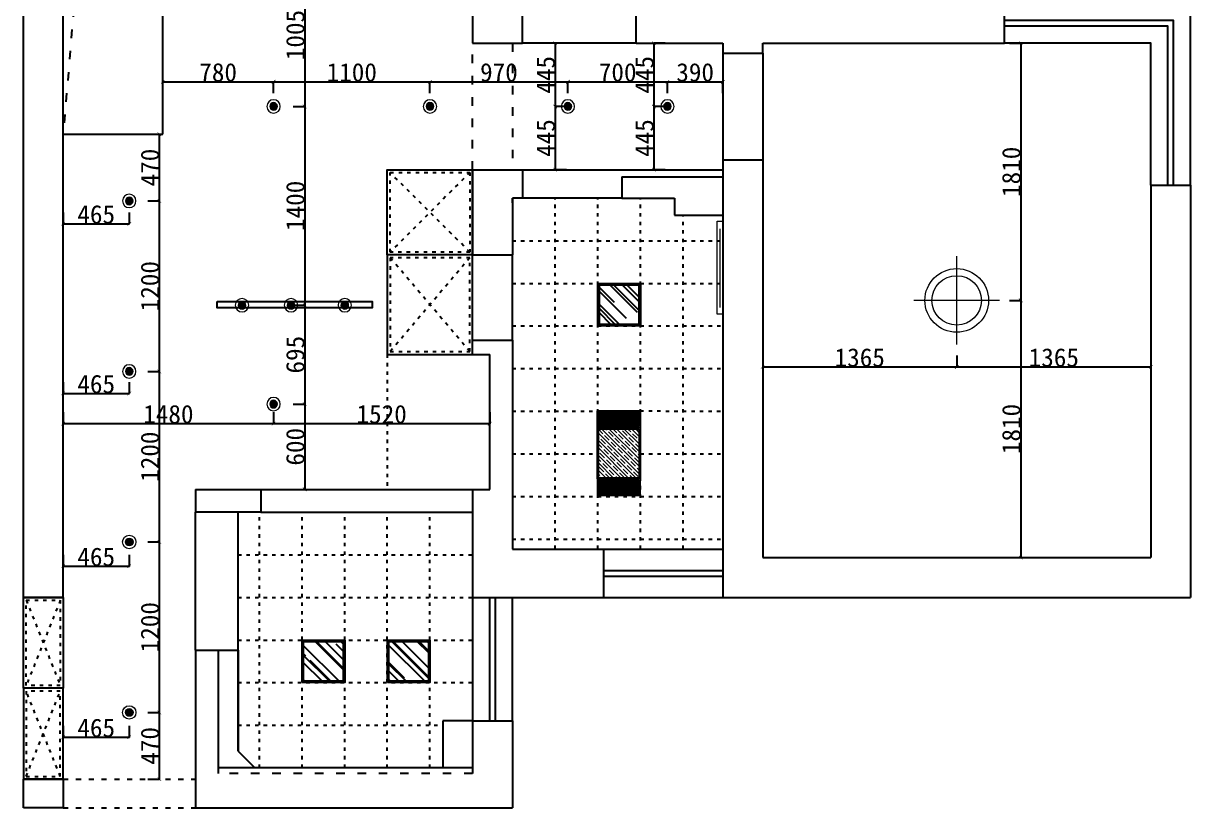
# Model space of a CAD drawing. Header units: millimetres. Extents: x -58733 to 427521, y -235734 to 553534.
# Drawn here: x 280506 to 288716, y -201841 to -196321 of the extents above; entities that cross this region are included whole.
import ezdxf

# ---------------------------------------------------------------- set-up
doc = ezdxf.new("R2010")
doc.units = ezdxf.units.MM
doc.linetypes.add('ACAD_ISO03W100', pattern=[30, 12, -18])
for name, color, linetype in [('00-墙体', 7, 'Continuous'), ('02-柜体（落地、到顶）', 1, 'Continuous'), ('02-活动家具', 1, 'Continuous'), ('ZL窗户内线', 251, 'Continuous')]:
    doc.layers.add(name, color=color, linetype=linetype)
doc.layers.add('3.（平）顶-灯具', color=1, linetype='Continuous', lineweight=5)
doc.layers.add('顶-灯具', color=1, linetype='Continuous', lineweight=5)
doc.styles.add('-宋体', font='')
doc.styles.get('-宋体').set_extended_font_data('SimSun')
doc.dimstyles.new('布丁丁', dxfattribs={"dimtxt": 130, "dimasz": 25, "dimexe": 1, "dimexo": 1, "dimgap": 0.5, "dimtad": 1, "dimdec": 0, "dimrnd": 5, "dimdsep": 46, "dimtxsty": '-宋体', "dimblk": 'ARCHTICK', "dimcen": 0.5, "dimdle": 1, "dimclrd": 251, "dimclre": 252, "dimclrt": 50, "dimadec": 0, "dimazin": 0, "dimtfac": 1, "dimtdec": 0, "dimtix": 1, "dimtmove": 2, "dimatfit": 3, "dimldrblk": 'DOT', "dimfxl": 80, "dimfxlon": 1, "dimlwd": -1, "dimlwe": -1, "dimarcsym": 0})

# ---------------------------------------------------------------- blocks, each defined once
blk = doc.blocks.new('DASDADA')
at = {"color": 251, "linetype": 'Continuous'}
for p, q in [((204427.9, -336869.1), (204530.4, -336869.1)), ((204427.9, -336879.1), (204530.4, -336879.1)), ((204427.9, -336889.1), (204530.4, -336889.1)), ((204908.1, -336869.1), (205010.6, -336869.1)), ((204908.1, -336879.1), (205010.6, -336879.1)), ((204908.1, -336889.1), (205010.6, -336889.1)), ((204427.9, -336899.1), (204530.4, -336899.1)), ((204427.9, -336909.1), (204530.4, -336909.1)), ((204427.9, -336919.1), (204530.4, -336919.1)), ((204427.9, -336929.1), (204530.4, -336929.1)), ((204427.9, -336939.1), (204530.4, -336939.1)), ((204427.9, -336949.1), (204530.4, -336949.1)), ((204427.9, -336959.1), (204530.4, -336959.1)), ((204427.9, -336969.1), (204530.4, -336969.1)), ((204908.1, -336899.1), (205010.6, -336899.1)), ((204908.1, -336909.1), (205010.6, -336909.1)), ((204908.1, -336919.1), (205010.6, -336919.1)), ((204908.1, -336929.1), (205010.6, -336929.1)), ((204908.1, -336939.1), (205010.6, -336939.1)), ((204908.1, -336949.1), (205010.6, -336949.1)), ((204908.1, -336959.1), (205010.6, -336959.1)), ((204908.1, -336969.1), (205010.6, -336969.1)), ((204427.9, -336979.1), (204530.4, -336979.1)), ((204427.9, -336989.1), (204530.4, -336989.1)), ((204427.9, -336999.1), (204530.4, -336999.1)), ((204427.9, -337009.1), (204530.4, -337009.1)), ((204427.9, -337019.1), (204530.4, -337019.1)), ((204427.9, -337029.1), (204530.4, -337029.1)), ((204427.9, -337039.1), (204530.4, -337039.1)), ((204427.9, -337049.1), (204530.4, -337049.1)), ((204427.9, -337059.1), (204530.4, -337059.1)), ((204908.1, -336979.1), (205010.6, -336979.1)), ((204908.1, -336989.1), (205010.6, -336989.1)), ((204908.1, -336999.1), (205010.6, -336999.1)), ((204908.1, -337009.1), (205010.6, -337009.1)), ((204908.1, -337019.1), (205010.6, -337019.1)), ((204908.1, -337029.1), (205010.6, -337029.1)), ((204908.1, -337039.1), (205010.6, -337039.1)), ((204908.1, -337049.1), (205010.6, -337049.1)), ((204908.1, -337059.1), (205010.6, -337059.1)), ((204427.9, -337069.1), (204530.4, -337069.1)), ((204427.9, -337079.1), (204530.4, -337079.1)), ((204427.9, -337089.1), (204530.4, -337089.1)), ((204427.9, -337099.1), (204530.4, -337099.1)), ((204427.9, -337109.1), (204530.4, -337109.1)), ((204427.9, -337119.1), (204530.4, -337119.1)), ((204427.9, -337129.1), (204530.4, -337129.1)), ((204427.9, -337139.1), (204530.4, -337139.1)), ((204908.1, -337069.1), (205010.6, -337069.1)), ((204908.1, -337079.1), (205010.6, -337079.1)), ((204908.1, -337089.1), (205010.6, -337089.1)), ((204908.1, -337099.1), (205010.6, -337099.1)), ((204908.1, -337109.1), (205010.6, -337109.1)), ((204908.1, -337119.1), (205010.6, -337119.1)), ((204908.1, -337129.1), (205010.6, -337129.1)), ((204908.1, -337139.1), (205010.6, -337139.1))]:
    blk.add_line(p, q, dxfattribs=at)
at = {"color": 1}
for p, q in [((204539.2, -337151), (204539.2, -336851.8)), ((204539.2, -336851.8), (205019.4, -336851.8)), ((205019.4, -336851.8), (205019.4, -337151)), ((205019.4, -337151), (204539.2, -337151))]:
    blk.add_line(p, q, dxfattribs=at)
at = {"layer": '顶-灯具', "color": 1}
for p, q in [((204419.2, -337151), (204419.2, -336851.8)), ((204419.2, -336851.8), (204899.4, -336851.8)), ((204427.9, -337142.2), (204427.9, -336860.6)), ((204427.9, -336860.6), (204530.4, -336860.6)), ((204530.4, -336860.6), (204530.4, -337142.2)), ((204539.2, -337151), (204539.2, -336851.8)), ((204539.2, -336851.8), (204899.4, -336851.8)), ((204547.5, -337142.2), (204547.5, -336860.6)), ((204547.5, -336860.6), (204890.6, -336860.6)), ((204890.6, -336860.6), (204890.6, -337142.2)), ((204899.4, -336851.8), (204899.4, -337151)), ((204899.4, -336851.8), (204899.4, -337151)), ((204899.4, -337151), (204899.4, -336851.8)), ((204899.4, -336851.8), (205019.4, -336851.8)), ((204908.1, -337142.2), (204908.1, -336860.6)), ((204908.1, -336860.6), (205010.6, -336860.6)), ((205010.6, -336860.6), (205010.6, -337142.2)), ((205019.4, -336851.8), (205019.4, -337151)), ((204530.4, -337142.2), (204427.9, -337142.2)), ((204890.6, -337142.2), (204547.5, -337142.2)), ((205010.6, -337142.2), (204908.1, -337142.2)), ((204899.4, -337151), (204419.2, -337151)), ((204899.4, -337151), (204539.2, -337151)), ((205019.4, -337151), (204899.4, -337151))]:
    blk.add_line(p, q, dxfattribs=at)
at = {"layer": '顶-灯具', "color": 1, "linetype": 'Continuous'}
for p, q in [((204807.3, -336860.6), (204547.5, -337120.4)), ((204754.8, -336860.6), (204547.5, -337067.9)), ((204702.2, -336860.6), (204547.5, -337015.3)), ((204649.7, -336860.6), (204547.5, -336962.8)), ((204597.2, -336860.6), (204547.5, -336910.3)), ((204549.4, -336882.2), (204547.5, -336884)), ((204547.5, -336884), (204547.5, -336884)), ((204555.9, -336875.6), (204555.9, -336875.6)), ((204570.9, -336860.6), (204562.5, -336869.1)), ((204859.8, -336860.6), (204578.2, -337142.2)), ((204621.6, -336862.5), (204588.8, -336895.3)), ((204647.8, -336888.8), (204615, -336921.6)), ((204623.5, -336860.6), (204623.5, -336860.6)), ((204890.6, -336882.3), (204630.7, -337142.2)), ((204654.4, -336882.2), (204654.4, -336882.2)), ((204676, -336860.6), (204661, -336875.6)), ((204720, -336869.1), (204687.2, -336901.9)), ((204746.3, -336895.3), (204713.5, -336928.1)), ((204726.6, -336862.5), (204726.6, -336862.5)), ((204752.9, -336888.8), (204752.9, -336888.8)), ((204781, -336860.6), (204759.4, -336882.2)), ((204818.5, -336875.6), (204785.7, -336908.4)), ((204825.1, -336869.1), (204825.1, -336869.1)), ((204833.5, -336860.6), (204831.6, -336862.5)), ((204851.3, -336895.3), (204851.3, -336895.3)), ((204886.1, -336860.6), (204857.9, -336888.8)), ((204575.6, -336908.4), (204547.5, -336936.6)), ((204547.5, -336936.6), (204547.5, -336936.6)), ((204562.5, -336974.1), (204562.5, -336974.1)), ((204601.9, -336934.7), (204569.1, -336967.5)), ((204582.2, -336901.9), (204582.2, -336901.9)), ((204628.1, -336961), (204595.3, -336993.8)), ((204608.4, -336928.1), (204608.4, -336928.1)), ((204634.7, -336954.4), (204634.7, -336954.4)), ((204674.1, -336915), (204641.3, -336947.8)), ((204700.4, -336941.3), (204667.5, -336974.1)), ((204680.7, -336908.4), (204680.7, -336908.4)), ((204890.6, -336934.8), (204683.2, -337142.2)), ((204726.6, -336967.5), (204693.8, -337000.4)), ((204706.9, -336934.7), (204706.9, -336934.7)), ((204733.2, -336961), (204733.2, -336961)), ((204772.6, -336921.6), (204739.7, -336954.4)), ((204798.8, -336947.8), (204766, -336980.7)), ((204779.1, -336915), (204779.1, -336915)), ((204825.1, -336974.1), (204792.3, -337006.9)), ((204805.4, -336941.3), (204805.4, -336941.3)), ((204844.8, -336901.9), (204812, -336934.7)), ((204831.6, -336967.5), (204831.6, -336967.5)), ((204871, -336928.1), (204838.2, -336961)), ((204890.6, -336961.1), (204864.5, -336987.2)), ((204877.6, -336921.6), (204877.6, -336921.6)), ((204890.6, -336908.6), (204884.2, -336915)), ((204555.9, -336980.7), (204547.5, -336989.1)), ((204547.5, -336989.1), (204547.5, -336989.1)), ((204547.5, -337041.6), (204547.5, -337041.6)), ((204582.2, -337006.9), (204549.4, -337039.7)), ((204608.4, -337033.2), (204575.6, -337066)), ((204588.8, -337000.4), (204588.8, -337000.4)), ((204634.7, -337059.4), (204601.9, -337092.3)), ((204615, -337026.6), (204615, -337026.6)), ((204654.4, -336987.2), (204621.6, -337020)), ((204641.3, -337052.9), (204641.3, -337052.9)), ((204680.7, -337013.5), (204647.8, -337046.3)), ((204661, -336980.7), (204661, -336980.7)), ((204706.9, -337039.7), (204674.1, -337072.6)), ((204687.2, -337006.9), (204687.2, -337006.9)), ((204713.5, -337033.2), (204713.5, -337033.2)), ((204752.9, -336993.8), (204720, -337026.6)), ((204890.6, -336987.4), (204735.7, -337142.2)), ((204739.7, -337059.4), (204739.7, -337059.4)), ((204779.1, -337020), (204746.3, -337052.9)), ((204759.4, -336987.2), (204759.4, -336987.2)), ((204805.4, -337046.3), (204772.6, -337079.1)), ((204785.7, -337013.5), (204785.7, -337013.5)), ((204890.6, -337039.9), (204788.3, -337142.2)), ((204812, -337039.7), (204812, -337039.7)), ((204851.3, -337000.4), (204818.5, -337033.2)), ((204877.6, -337026.6), (204844.8, -337059.4)), ((204857.9, -336993.8), (204857.9, -336993.8)), ((204884.2, -337020), (204884.2, -337020)), ((204562.5, -337079.1), (204547.5, -337094.1)), ((204547.5, -337094.1), (204547.5, -337094.1)), ((204551.9, -337142.2), (204551.9, -337142.2)), ((204588.8, -337105.4), (204555.9, -337138.2)), ((204569.1, -337072.6), (204569.1, -337072.6)), ((204595.3, -337098.8), (204595.3, -337098.8)), ((204615, -337131.7), (204604.4, -337142.2)), ((204604.4, -337142.2), (204604.4, -337142.2)), ((204621.6, -337125.1), (204621.6, -337125.1)), ((204661, -337085.7), (204628.1, -337118.5)), ((204687.2, -337112), (204657, -337142.2)), ((204657, -337142.2), (204657, -337142.2)), ((204667.5, -337079.1), (204667.5, -337079.1)), ((204693.8, -337105.4), (204693.8, -337105.4)), ((204733.2, -337066), (204700.4, -337098.8)), ((204713.5, -337138.2), (204709.5, -337142.2)), ((204709.5, -337142.2), (204709.5, -337142.2)), ((204720, -337131.7), (204720, -337131.7)), ((204759.4, -337092.3), (204726.6, -337125.1)), ((204785.7, -337118.5), (204762, -337142.2)), ((204762, -337142.2), (204762, -337142.2)), ((204766, -337085.7), (204766, -337085.7)), ((204792.3, -337112), (204792.3, -337112)), ((204831.6, -337072.6), (204798.8, -337105.4)), ((204818.5, -337138.2), (204818.5, -337138.2)), ((204857.9, -337098.8), (204825.1, -337131.7)), ((204838.2, -337066), (204838.2, -337066)), ((204890.6, -337092.4), (204840.8, -337142.2)), ((204864.5, -337092.3), (204864.5, -337092.3)), ((204884.2, -337125.1), (204867, -337142.2)), ((204867, -337142.2), (204867, -337142.2)), ((204890.6, -337066.1), (204871, -337085.7)), ((204890.6, -337118.7), (204890.6, -337118.7))]:
    blk.add_line(p, q, dxfattribs=at)
blk = doc.blocks.new('G$C6C4D338F')
at = {"layer": 'ZL窗户内线'}
h = blk.add_hatch(dxfattribs=at)
h.set_pattern_fill('AR-RROOF', color=251, scale=5, angle=135, double=1)
h.set_pattern_definition([(135, (-444444.55, -1010190.04), (-287.368196, 107.763073), [1905, -254, 635, -127]), (135, (-444608.88, -1010115.5), (-29.634845, -209.239968), [381, -41.91, 762, -95.25]), (135, (-444565.78, -1010221.47), (-527.141034, 406.805602), [1016, -177.8, 508, -127])])
h.paths.add_polyline_path([(10, 290), (10, 10), (288.9, 10), (288.9, 290)])
at = {"color": 7}
blk.add_line((168.9, 300), (168.9, 300), dxfattribs=at)
at = {"color": 251}
blk.add_lwpolyline([(0, 0), (0, 300), (298.9, 300), (298.9, 0)], close=True, dxfattribs=at)
at = {"color": 1}
blk.add_lwpolyline([(10, 10), (10, 290), (288.9, 290), (288.9, 10)], close=True, dxfattribs=at)
blk = doc.blocks.new('tgtyhtyhtyyt')
at = {"layer": '顶-灯具', "color": 1}
for p, q in [((115365.1, -81633), (115365.1, -81506.9)), ((115304.1, -81569.9), (115426.1, -81569.9))]:
    blk.add_line(p, q, dxfattribs=at)
blk.add_ellipse((115365.1, -81570.1), major_axis=(-0.1, 45.3), ratio=1, start_param=4.709425, end_param=10.99261, dxfattribs=at)
at = {"layer": '顶-灯具', "color": 251}
blk.add_ellipse((115365.1, -81570.1), major_axis=(0, 35.2), ratio=1, start_param=4.711289314510791, end_param=10.99447462169037, dxfattribs=at)
blk = doc.blocks.new('G$CD6A9BE6D')
at = {"layer": '3.（平）顶-灯具'}
h = blk.add_hatch(dxfattribs=at)
h.set_pattern_fill('ANSI31', color=251, scale=1.216033, style=0)
h.set_pattern_definition([(45, (-47617.527, 60887.1377), (-2.7300729, 2.7300729), [])])
edge = h.paths.add_edge_path()
edge.add_ellipse((47.3, 47.3), major_axis=(24.3, 0), ratio=1, start_angle=0, end_angle=360)
at = {"layer": '3.（平）顶-灯具', "color": 1}
for radius in [47.3, 27]:
    blk.add_circle((47.3, 47.3), radius, dxfattribs=at)
at = {"layer": '3.（平）顶-灯具', "color": 251}
blk.add_circle((47.3, 47.3), 24.3, dxfattribs=at)
blk = doc.blocks.new('thtdrjydtj')
at = {"color": 1}
blk.add_lwpolyline([(220859.6, 4557.4), (221950.5, 4557.4), (221950.5, 4513.3), (220859.6, 4513.3)], close=True, dxfattribs=at)
at = {"color": 0, "xscale": -1, "rotation": 180}
for p in [(220987.4, 4578.6), (221331.9, 4578.6), (221710.2, 4578.6)]:
    blk.add_blockref('G$CD6A9BE6D', p, dxfattribs=at)
blk = doc.blocks.new('天花图')
for p, q in [((234493.4, -200360.6), (234493.4, -192270.6)), ((241393.4, -196460.6), (241393.4, -192270.6)), ((234773.4, -200360.6), (234773.4, -192720.6)), ((237653.4, -192720.6), (237653.4, -196460.6)), ((238003.4, -196460.6), (238003.4, -196180.6)), ((238803.4, -196460.6), (238803.4, -196180.6)), ((237653.4, -196460.6), (238003.4, -196460.6)), ((238803.4, -196460.6), (239413.4, -196460.6)), ((239413.4, -196460.6), (239413.4, -196530.6)), ((239693.4, -196530.6), (239693.4, -196460.6)), ((239693.4, -196460.6), (241393.4, -196460.6)), ((239413.4, -196530.6), (239693.4, -196530.6)), ((239413.4, -197280.6), (239413.4, -197400.6)), ((239413.4, -197280.6), (239693.4, -197280.6)), ((239693.4, -197280.6), (239693.4, -200080.6)), ((237653.4, -197950.6), (237653.4, -197350.6)), ((237653.4, -197350.6), (238003.4, -197350.6)), ((238003.4, -197350.6), (238003.4, -197550.6)), ((238703.4, -197400.6), (238703.4, -197550.6)), ((238703.4, -197400.6), (239413.4, -197400.6)), ((239413.4, -197400.6), (239413.4, -200360.6)), ((242423.4, -197460.6), (242423.4, -200080.6)), ((242423.4, -197460.6), (242703.4, -197460.6)), ((242703.4, -197460.6), (242703.4, -200360.6)), ((238003.4, -197550.6), (237933.4, -197550.6)), ((237933.4, -197550.6), (237933.4, -197950.6)), ((237933.4, -197583), (237933.4, -197550.6)), ((238703.4, -197550.6), (239073.4, -197550.6)), ((239073.4, -197550.6), (239073.4, -197670.6)), ((239073.4, -197670.6), (239413.4, -197670.6)), ((237653.4, -197950.6), (237933.4, -197950.6)), ((237653.4, -198650.6), (237653.4, -198550.6)), ((237653.4, -198550.6), (237933.4, -198550.6)), ((237933.4, -198550.6), (237933.4, -200020.6)), ((237653.4, -198650.6), (237773.4, -198650.6)), ((237773.4, -199600.6), (237773.4, -198650.6)), ((235703.4, -199600.6), (236163.4, -199600.6)), ((235703.4, -199600.6), (235703.4, -199760.6)), ((236163.4, -199600.6), (236163.4, -199760.6)), ((237653.4, -199600.6), (237653.4, -199760.6)), ((237653.4, -199600.6), (237773.4, -199600.6)), ((236163.4, -199760.6), (235703.4, -199760.6)), ((237653.4, -199760.6), (237653.4, -199760.6)), ((237653.4, -199760.6), (237653.4, -200360.6)), ((237933.4, -200020.6), (238573.4, -200020.6)), ((238573.4, -200020.6), (238573.4, -200360.6)), ((239693.4, -200080.6), (242423.4, -200080.6)), ((234773.4, -200360.6), (234493.4, -200360.6)), ((237653.4, -200360.6), (238573.4, -200360.6)), ((239413.4, -200360.6), (242703.4, -200360.6)), ((235703.4, -200733), (235703.4, -201840.6)), ((235703.4, -200733), (236003.4, -200733)), ((235863.4, -200733), (235863.4, -201560.6)), ((236003.4, -200733), (236003.4, -201443)), ((236003.4, -201443), (236003.4, -200733)), ((237443.4, -201230.6), (237443.4, -201560.6)), ((237653.4, -201230.6), (237443.4, -201230.6)), ((237653.4, -201230.6), (237653.4, -201560.6)), ((237653.4, -201230.6), (237933.4, -201230.6)), ((237933.4, -201230.6), (237933.4, -201840.6)), ((236003.4, -201443), (236121, -201560.6)), ((237653.4, -201560.6), (235863.4, -201560.6)), ((237653.4, -201560.6), (236121, -201560.6)), ((234493.4, -201840.6), (234493.4, -201640.6)), ((234773.4, -201640.6), (234493.4, -201640.6)), ((234773.4, -201640.6), (234773.4, -201840.6)), ((234773.4, -201840.6), (234493.4, -201840.6)), ((235703.4, -201840.6), (237933.4, -201840.6))]:
    blk.add_line(p, q)
at = {"color": 251, "linetype": 'ACAD_ISO03W100', "ltscale": 2}
for p, q in [((238233.4, -200020.6), (238233.4, -197550.6)), ((238533.4, -200020.6), (238533.4, -197550.6)), ((238833.4, -200020.6), (238833.4, -197550.6)), ((239133.4, -200020.6), (239133.4, -197670.6)), ((237933.4, -197850.6), (239413.4, -197850.6)), ((237933.4, -198150.6), (239413.4, -198150.6)), ((237933.4, -198450.6), (239413.4, -198450.6)), ((237933.4, -198750.6), (239413.4, -198750.6)), ((237933.4, -199050.6), (238533.4, -199050.6)), ((238531.7, -199047), (239413.4, -199050.6)), ((237933.4, -199350.6), (238533.4, -199350.6)), ((238833.4, -199350.6), (239413.4, -199350.6)), ((237933.4, -199650.6), (239413.4, -199650.6)), ((236153.4, -201560.6), (236153.4, -199760.6)), ((236453.4, -201560.6), (236453.4, -199760.6)), ((236753.4, -201560.6), (236753.4, -199760.6)), ((237053.4, -201560.6), (237053.4, -199760.6)), ((237353.4, -201560.6), (237353.4, -199760.6)), ((237933.4, -199950.6), (239413.4, -199950.6)), ((236003.4, -200060.6), (237653.4, -200060.6)), ((236003.4, -200360.6), (237653.4, -200360.6)), ((236003.4, -200660.6), (237653.4, -200660.6)), ((236003.4, -200960.6), (237653.4, -200960.6)), ((236003.4, -201260.6), (237443.4, -201260.6))]:
    blk.add_line(p, q, dxfattribs=at)
at = {"color": 12}
for p, q in [((238573.4, -200020.6), (239413.4, -200020.6)), ((237653.4, -200360.6), (237653.4, -201230.6)), ((237933.4, -201230.6), (237933.4, -200360.6)), ((238573.4, -200360.6), (239413.4, -200360.6))]:
    blk.add_line(p, q, dxfattribs=at)
for points in [[(242703.4, -197460.6), (242703.4, -196180.6), (241393.4, -196180.6)], [(242423.4, -197460.6), (242423.4, -196460.6), (241393.4, -196460.6)]]:
    blk.add_lwpolyline(points, dxfattribs=at)
at = {"layer": '00-墙体', "color": 8, "linetype": 'ACAD_ISO03W100', "ltscale": 5}
for p, q in [((237653.4, -197350.6), (237653.4, -196460.6)), ((237933.4, -196460.6), (237933.4, -197350.6)), ((235863.4, -201560.6), (235863.4, -201600.6)), ((237653.4, -201600.6), (235863.4, -201600.6)), ((237653.4, -201560.6), (237653.4, -201600.6))]:
    blk.add_line(p, q, dxfattribs=at)
at = {"layer": '00-墙体', "color": 42}
for p, q in [((238573.4, -200170.6), (239413.4, -200170.6)), ((238573.4, -200210.6), (239413.4, -200210.6)), ((237773.4, -201230.6), (237773.4, -200360.6)), ((237813.4, -201230.6), (237813.4, -200360.6))]:
    blk.add_line(p, q, dxfattribs=at)
at = {"layer": '00-墙体', "color": 8, "linetype": 'ACAD_ISO03W100', "ltscale": 5}
blk.add_lwpolyline([(235673.4, -194620.6), (234961.2, -194869.5), (234773.4, -197100.6)], dxfattribs=at)
at = {"layer": '00-墙体', "color": 42}
for points in [[(242583.4, -197460.6), (242583.4, -196300.6), (241393.4, -196300.6)], [(242543.4, -197460.6), (242543.4, -196340.6), (241393.4, -196340.6)]]:
    blk.add_lwpolyline(points, dxfattribs=at)
at = {"layer": '02-活动家具'}
for p, q in [((235473.4, -197100.6), (235473.4, -195600.6)), ((238803.4, -196460.6), (238003.4, -196460.6)), ((239413.4, -196530.6), (239413.4, -197280.6)), ((239693.4, -196530.6), (239693.4, -197280.6)), ((234773.4, -197100.6), (235473.4, -197100.6)), ((238003.4, -197350.6), (239413.4, -197350.6)), ((238703.4, -197550.6), (238003.4, -197550.6)), ((237653.4, -198550.6), (237653.4, -197950.6)), ((237933.4, -198550.6), (237933.4, -197950.6)), ((236163.4, -199600.6), (237653.4, -199600.6)), ((235703.4, -200733), (235703.4, -199760.6)), ((236003.4, -200733), (236003.4, -199760.6)), ((236163.4, -199760.6), (237653.4, -199760.6))]:
    blk.add_line(p, q, dxfattribs=at)
at = {"layer": '02-活动家具', "color": 251, "linetype": 'ACAD_ISO03W100', "ltscale": 2}
for p, q in [((237633.4, -197370.6), (237073.4, -197930.6)), ((237633.4, -197930.6), (237073.4, -197370.6)), ((237633.4, -198630.6), (237073.4, -197970.6)), ((237633.4, -197970.6), (237073.4, -198630.6)), ((237053.4, -198650.6), (237053.4, -199600.6)), ((234513.4, -200380.6), (234753.4, -200980.6)), ((234753.4, -200380.6), (234513.4, -200980.6)), ((234513.4, -201620.6), (234753.4, -201020.6)), ((234753.4, -201620.6), (234513.4, -201020.6))]:
    blk.add_line(p, q, dxfattribs=at)
at = {"layer": '02-活动家具', "color": 8, "linetype": 'ACAD_ISO03W100', "ltscale": 3}
for p, q in [((234773.4, -201640.6), (235703.4, -201640.6)), ((234773.4, -201840.6), (235703.4, -201840.6))]:
    blk.add_line(p, q, dxfattribs=at)
at = {"layer": '02-活动家具'}
for points in [[(237053.4, -197950.6), (237053.4, -197350.6), (237653.4, -197350.6), (237653.4, -197950.6)], [(237053.4, -197950.6), (237053.4, -198650.6), (237653.4, -198650.6), (237653.4, -197950.6)], [(234773.4, -201000.6), (234493.4, -201000.6), (234493.4, -200360.6), (234773.4, -200360.6)], [(234773.4, -201000.6), (234493.4, -201000.6), (234493.4, -201640.6), (234773.4, -201640.6)]]:
    blk.add_lwpolyline(points, close=True, dxfattribs=at)
at = {"layer": '02-活动家具', "color": 251, "linetype": 'ACAD_ISO03W100', "ltscale": 2}
for points in [[(237073.4, -197930.6), (237073.4, -197370.6), (237633.4, -197370.6), (237633.4, -197930.6)], [(237073.4, -197970.6), (237073.4, -198630.6), (237633.4, -198630.6), (237633.4, -197970.6)], [(234753.4, -200980.6), (234513.4, -200980.6), (234513.4, -200380.6), (234753.4, -200380.6)], [(234753.4, -201020.6), (234513.4, -201020.6), (234513.4, -201620.6), (234753.4, -201620.6)]]:
    blk.add_lwpolyline(points, close=True, dxfattribs=at)
at = {"layer": '顶-灯具', "color": 1}
blk.add_lwpolyline([(239413.4, -197713), (239413.4, -198367.5), (239374.4, -198367.5), (239374.4, -197713)], close=True, dxfattribs=at)
at = {"layer": '顶-灯具', "color": 2, "linetype": 'ACAD_ISO03W100', "ltscale": 3, "const_width": 9.11}
blk.add_lwpolyline([(239393.3, -198321.9), (239393.3, -197766.7)], dxfattribs=at)
at = {"color": 0, "xscale": -1, "rotation": 180}
for p in [(236206.1, -196858.3), (237306.1, -196858.3), (238276.1, -196858.3), (238976.1, -196858.3), (235191.1, -197523.3), (235191.1, -198723.3), (236206.1, -198953.3)]:
    blk.add_blockref('G$CD6A9BE6D', p, dxfattribs=at)
at = {"color": 140}
for p in [(238534.5, -198450.6), (236454.5, -200960.6), (237054.5, -200960.6)]:
    blk.add_blockref('G$C6C4D338F', p, dxfattribs=at)
at = {"color": 2, "rotation": 359.9999999999999}
blk.add_blockref('thtdrjydtj', (14996.8, -202835.9), dxfattribs=at)
at = {"color": 1, "xscale": 0.9996364854759471, "yscale": 0.9996364854759471, "zscale": 0.9996364854759471, "rotation": 90.00000000016396}
blk.add_blockref('DASDADA', (-98197.7, -403991.9), dxfattribs=at)
at = {"color": 0}
for p in [(235191.1, -200017.9), (235191.1, -201217.9)]:
    blk.add_blockref('G$CD6A9BE6D', p, dxfattribs=at)
at = {"layer": '02-柜体（落地、到顶）', "color": 1, "xscale": 4.943776927364935, "yscale": 4.943776927364935, "zscale": 4.943776927364935}
blk.add_blockref('tgtyhtyhtyyt', (-329281.2, 204993.7), dxfattribs=at)
blk = doc.blocks.new('_ArchTick')
at = {"color": 0, "linetype": 'ByBlock', "const_width": 0.15}
blk.add_lwpolyline([(-0.5, -0.5), (0.5, 0.5)], dxfattribs=at)
blk = doc.blocks.new('*D1104')
at = {"color": 252}
for p, q in [((281382.5, -201170.6), (281463.5, -201170.6)), ((281382.5, -201640.6), (281463.5, -201640.6))]:
    blk.add_line(p, q, dxfattribs=at)
at = {"color": 251}
blk.add_line((281462.5, -201641.6), (281462.5, -201169.6), dxfattribs=at)
at = {"layer": 'Defpoints', "color": 0}
for p in [(281250.8, -201170.6), (281462.5, -201170.6), (281250.8, -201640.6)]:
    blk.add_point(p, dxfattribs=at)
at = {"color": 251, "xscale": 25, "yscale": 25, "zscale": 25}
for p, rotation in [((281462.5, -201170.6), 90), ((281462.5, -201640.6), 270)]:
    blk.add_blockref('_ArchTick', p, dxfattribs=dict(at, rotation=rotation))
at = {"color": 50, "insert": (281397, -201405.6), "char_height": 130, "attachment_point": 5, "rotation": 90, "style": '-宋体'}
blk.add_mtext('470', dxfattribs=at)
blk = doc.blocks.new('_Dot')
at = {"color": 0, "linetype": 'ByBlock', "lineweight": -2}
blk.add_line((-0.5, 0), (-1, 0), dxfattribs=at)
at = {"color": 0, "linetype": 'ByBlock', "const_width": 0.5}
blk.add_lwpolyline([(-0.25, 0, 1), (0.25, 0, 1)], format="xyb", close=True, dxfattribs=at)
blk = doc.blocks.new('*D1105')
at = {"color": 252}
for p, q in [((281382.5, -199970.6), (281463.5, -199970.6)), ((281382.5, -201170.6), (281463.5, -201170.6))]:
    blk.add_line(p, q, dxfattribs=at)
at = {"color": 251}
blk.add_line((281462.5, -201171.6), (281462.5, -199969.6), dxfattribs=at)
at = {"layer": 'Defpoints', "color": 0}
for p in [(281250.8, -199970.6), (281462.5, -199970.6), (281250.8, -201170.6)]:
    blk.add_point(p, dxfattribs=at)
at = {"color": 251, "xscale": 25, "yscale": 25, "zscale": 25}
for p, rotation in [((281462.5, -199970.6), 90), ((281462.5, -201170.6), 270)]:
    blk.add_blockref('_ArchTick', p, dxfattribs=dict(at, rotation=rotation))
at = {"color": 50, "insert": (281397, -200570.6), "char_height": 130, "attachment_point": 5, "rotation": 90, "style": '-宋体'}
blk.add_mtext('1200', dxfattribs=at)
blk = doc.blocks.new('*D1106')
at = {"color": 252}
for p, q in [((281382.5, -198770.6), (281463.5, -198770.6)), ((281382.5, -199970.6), (281463.5, -199970.6))]:
    blk.add_line(p, q, dxfattribs=at)
at = {"color": 251}
blk.add_line((281462.5, -199971.6), (281462.5, -198769.6), dxfattribs=at)
at = {"layer": 'Defpoints', "color": 0}
for p in [(281250.8, -198770.6), (281462.5, -198770.6), (281250.8, -199970.6)]:
    blk.add_point(p, dxfattribs=at)
at = {"color": 251, "xscale": 25, "yscale": 25, "zscale": 25}
for p, rotation in [((281462.5, -198770.6), 90), ((281462.5, -199970.6), 270)]:
    blk.add_blockref('_ArchTick', p, dxfattribs=dict(at, rotation=rotation))
at = {"color": 50, "insert": (281397, -199370.6), "char_height": 130, "attachment_point": 5, "rotation": 90, "style": '-宋体'}
blk.add_mtext('1200', dxfattribs=at)
blk = doc.blocks.new('*D1107')
at = {"color": 252}
for p, q in [((281382.5, -197570.6), (281463.5, -197570.6)), ((281382.5, -198770.6), (281463.5, -198770.6))]:
    blk.add_line(p, q, dxfattribs=at)
at = {"color": 251}
blk.add_line((281462.5, -198771.6), (281462.5, -197569.6), dxfattribs=at)
at = {"layer": 'Defpoints', "color": 0}
for p in [(281250.8, -197570.6), (281462.5, -197570.6), (281250.8, -198770.6)]:
    blk.add_point(p, dxfattribs=at)
at = {"color": 251, "xscale": 25, "yscale": 25, "zscale": 25}
for p, rotation in [((281462.5, -197570.6), 90), ((281462.5, -198770.6), 270)]:
    blk.add_blockref('_ArchTick', p, dxfattribs=dict(at, rotation=rotation))
at = {"color": 50, "insert": (281397, -198170.6), "char_height": 130, "attachment_point": 5, "rotation": 90, "style": '-宋体'}
blk.add_mtext('1200', dxfattribs=at)
blk = doc.blocks.new('*D1108')
at = {"color": 252}
for p, q in [((281382.5, -197100.6), (281463.5, -197100.6)), ((281382.5, -197570.6), (281463.5, -197570.6))]:
    blk.add_line(p, q, dxfattribs=at)
at = {"color": 251}
blk.add_line((281462.5, -197571.6), (281462.5, -197099.6), dxfattribs=at)
at = {"layer": 'Defpoints', "color": 0}
for p in [(281250.8, -197100.6), (281462.5, -197100.6), (281250.8, -197570.6)]:
    blk.add_point(p, dxfattribs=at)
at = {"color": 251, "xscale": 25, "yscale": 25, "zscale": 25}
for p, rotation in [((281462.5, -197100.6), 90), ((281462.5, -197570.6), 270)]:
    blk.add_blockref('_ArchTick', p, dxfattribs=dict(at, rotation=rotation))
at = {"color": 50, "insert": (281397, -197335.6), "char_height": 130, "attachment_point": 5, "rotation": 90, "style": '-宋体'}
blk.add_mtext('470', dxfattribs=at)
blk = doc.blocks.new('*D1109')
at = {"color": 252}
for p, q in [((280785.8, -199057.7), (280785.8, -199138.7)), ((282265.8, -199057.7), (282265.8, -199138.7))]:
    blk.add_line(p, q, dxfattribs=at)
at = {"color": 251}
blk.add_line((280784.8, -199137.7), (282266.8, -199137.7), dxfattribs=at)
at = {"layer": 'Defpoints', "color": 0}
for p in [(282265.8, -199000.6), (280785.8, -199050.3), (282265.8, -199137.7)]:
    blk.add_point(p, dxfattribs=at)
at = {"color": 251, "xscale": 25, "yscale": 25, "zscale": 25, "rotation": 180}
blk.add_blockref('_ArchTick', (280785.8, -199137.7), dxfattribs=at)
at = {"color": 251, "xscale": 25, "yscale": 25, "zscale": 25}
blk.add_blockref('_ArchTick', (282265.8, -199137.7), dxfattribs=at)
at = {"color": 50, "insert": (281525.8, -199072.2), "char_height": 130, "attachment_point": 5, "style": '-宋体'}
blk.add_mtext('1480', dxfattribs=at)
blk = doc.blocks.new('*D1110')
at = {"color": 252}
for p, q in [((282265.8, -199057.7), (282265.8, -199138.7)), ((283785.8, -199057.7), (283785.8, -199138.7))]:
    blk.add_line(p, q, dxfattribs=at)
at = {"color": 251}
blk.add_line((282264.8, -199137.7), (283786.8, -199137.7), dxfattribs=at)
at = {"layer": 'Defpoints', "color": 0}
for p in [(282265.8, -199000.6), (283785.8, -198967.3), (283785.8, -199137.7)]:
    blk.add_point(p, dxfattribs=at)
at = {"color": 251, "xscale": 25, "yscale": 25, "zscale": 25, "rotation": 180}
blk.add_blockref('_ArchTick', (282265.8, -199137.7), dxfattribs=at)
at = {"color": 251, "xscale": 25, "yscale": 25, "zscale": 25}
blk.add_blockref('_ArchTick', (283785.8, -199137.7), dxfattribs=at)
at = {"color": 50, "insert": (283025.8, -199072.2), "char_height": 130, "attachment_point": 5, "style": '-宋体'}
blk.add_mtext('1520', dxfattribs=at)
blk = doc.blocks.new('*D1111')
at = {"color": 252}
for p, q in [((280785.8, -197651.3), (280785.8, -197732.3)), ((281250.8, -197651.3), (281250.8, -197732.3))]:
    blk.add_line(p, q, dxfattribs=at)
at = {"color": 251}
blk.add_line((280784.8, -197731.3), (281251.8, -197731.3), dxfattribs=at)
at = {"layer": 'Defpoints', "color": 0}
for p in [(280785.8, -197546.5), (281250.8, -197570.6), (281250.8, -197731.3)]:
    blk.add_point(p, dxfattribs=at)
at = {"color": 251, "xscale": 25, "yscale": 25, "zscale": 25, "rotation": 180}
blk.add_blockref('_ArchTick', (280785.8, -197731.3), dxfattribs=at)
at = {"color": 251, "xscale": 25, "yscale": 25, "zscale": 25}
blk.add_blockref('_ArchTick', (281250.8, -197731.3), dxfattribs=at)
at = {"color": 50, "insert": (281018.3, -197665.8), "char_height": 130, "attachment_point": 5, "style": '-宋体'}
blk.add_mtext('465', dxfattribs=at)
blk = doc.blocks.new('*D1112')
at = {"color": 252}
for p, q in [((280785.8, -198845.4), (280785.8, -198926.4)), ((281250.8, -198845.4), (281250.8, -198926.4))]:
    blk.add_line(p, q, dxfattribs=at)
at = {"color": 251}
blk.add_line((280784.8, -198925.4), (281251.8, -198925.4), dxfattribs=at)
at = {"layer": 'Defpoints', "color": 0}
for p in [(280785.8, -198762), (281250.8, -198770.6), (281250.8, -198925.4)]:
    blk.add_point(p, dxfattribs=at)
at = {"color": 251, "xscale": 25, "yscale": 25, "zscale": 25, "rotation": 180}
blk.add_blockref('_ArchTick', (280785.8, -198925.4), dxfattribs=at)
at = {"color": 251, "xscale": 25, "yscale": 25, "zscale": 25}
blk.add_blockref('_ArchTick', (281250.8, -198925.4), dxfattribs=at)
at = {"color": 50, "insert": (281018.3, -198859.9), "char_height": 130, "attachment_point": 5, "style": '-宋体'}
blk.add_mtext('465', dxfattribs=at)
blk = doc.blocks.new('*D1113')
at = {"color": 252}
for p, q in [((280785.8, -200061.5), (280785.8, -200142.5)), ((281250.8, -200061.5), (281250.8, -200142.5))]:
    blk.add_line(p, q, dxfattribs=at)
at = {"color": 251}
blk.add_line((280784.8, -200141.5), (281251.8, -200141.5), dxfattribs=at)
at = {"layer": 'Defpoints', "color": 0}
for p in [(280785.8, -199947.6), (281250.8, -199970.6), (281250.8, -200141.5)]:
    blk.add_point(p, dxfattribs=at)
at = {"color": 251, "xscale": 25, "yscale": 25, "zscale": 25, "rotation": 180}
blk.add_blockref('_ArchTick', (280785.8, -200141.5), dxfattribs=at)
at = {"color": 251, "xscale": 25, "yscale": 25, "zscale": 25}
blk.add_blockref('_ArchTick', (281250.8, -200141.5), dxfattribs=at)
at = {"color": 50, "insert": (281018.3, -200076), "char_height": 130, "attachment_point": 5, "style": '-宋体'}
blk.add_mtext('465', dxfattribs=at)
blk = doc.blocks.new('*D1114')
at = {"color": 252}
for p, q in [((280785.8, -201265.4), (280785.8, -201346.4)), ((281250.8, -201265.4), (281250.8, -201346.4))]:
    blk.add_line(p, q, dxfattribs=at)
at = {"color": 251}
blk.add_line((280784.8, -201345.4), (281251.8, -201345.4), dxfattribs=at)
at = {"layer": 'Defpoints', "color": 0}
for p in [(280785.8, -201153.7), (281250.8, -201170.6), (281250.8, -201345.4)]:
    blk.add_point(p, dxfattribs=at)
at = {"color": 251, "xscale": 25, "yscale": 25, "zscale": 25, "rotation": 180}
blk.add_blockref('_ArchTick', (280785.8, -201345.4), dxfattribs=at)
at = {"color": 251, "xscale": 25, "yscale": 25, "zscale": 25}
blk.add_blockref('_ArchTick', (281250.8, -201345.4), dxfattribs=at)
at = {"color": 50, "insert": (281018.3, -201279.9), "char_height": 130, "attachment_point": 5, "style": '-宋体'}
blk.add_mtext('465', dxfattribs=at)
blk = doc.blocks.new('*D1115')
at = {"color": 251}
blk.add_line((281484.8, -196731.9), (282266.8, -196731.9), dxfattribs=at)
at = {"color": 252}
for p, q in [((281485.8, -196811.9), (281485.8, -196730.9)), ((282265.8, -196811.9), (282265.8, -196730.9))]:
    blk.add_line(p, q, dxfattribs=at)
at = {"layer": 'Defpoints', "color": 0}
for p in [(282265.8, -196731.9), (281485.8, -196905), (282265.8, -196905.6)]:
    blk.add_point(p, dxfattribs=at)
at = {"color": 251, "xscale": 25, "yscale": 25, "zscale": 25, "rotation": 180}
blk.add_blockref('_ArchTick', (281485.8, -196731.9), dxfattribs=at)
at = {"color": 251, "xscale": 25, "yscale": 25, "zscale": 25}
blk.add_blockref('_ArchTick', (282265.8, -196731.9), dxfattribs=at)
at = {"color": 50, "insert": (281875.8, -196666.4), "char_height": 130, "attachment_point": 5, "style": '-宋体'}
blk.add_mtext('780', dxfattribs=at)
blk = doc.blocks.new('*D1116')
at = {"color": 251}
blk.add_line((282264.8, -196731.9), (283366.8, -196731.9), dxfattribs=at)
at = {"color": 252}
for p, q in [((282265.8, -196811.9), (282265.8, -196730.9)), ((283365.8, -196811.9), (283365.8, -196730.9))]:
    blk.add_line(p, q, dxfattribs=at)
at = {"layer": 'Defpoints', "color": 0}
for p in [(283365.8, -196731.9), (282265.8, -196905.6), (283365.8, -196905.6)]:
    blk.add_point(p, dxfattribs=at)
at = {"color": 251, "xscale": 25, "yscale": 25, "zscale": 25, "rotation": 180}
blk.add_blockref('_ArchTick', (282265.8, -196731.9), dxfattribs=at)
at = {"color": 251, "xscale": 25, "yscale": 25, "zscale": 25}
blk.add_blockref('_ArchTick', (283365.8, -196731.9), dxfattribs=at)
at = {"color": 50, "insert": (282815.8, -196666.4), "char_height": 130, "attachment_point": 5, "style": '-宋体'}
blk.add_mtext('1100', dxfattribs=at)
blk = doc.blocks.new('*D1117')
at = {"color": 251}
blk.add_line((283364.8, -196731.9), (284336.8, -196731.9), dxfattribs=at)
at = {"color": 252}
for p, q in [((283365.8, -196811.9), (283365.8, -196730.9)), ((284335.8, -196811.9), (284335.8, -196730.9))]:
    blk.add_line(p, q, dxfattribs=at)
at = {"layer": 'Defpoints', "color": 0}
for p in [(284335.8, -196731.9), (283365.8, -196905.6), (284335.8, -196905.6)]:
    blk.add_point(p, dxfattribs=at)
at = {"color": 251, "xscale": 25, "yscale": 25, "zscale": 25, "rotation": 180}
blk.add_blockref('_ArchTick', (283365.8, -196731.9), dxfattribs=at)
at = {"color": 251, "xscale": 25, "yscale": 25, "zscale": 25}
blk.add_blockref('_ArchTick', (284335.8, -196731.9), dxfattribs=at)
at = {"color": 50, "insert": (283850.8, -196666.4), "char_height": 130, "attachment_point": 5, "style": '-宋体'}
blk.add_mtext('970', dxfattribs=at)
blk = doc.blocks.new('*D1118')
at = {"color": 251}
blk.add_line((284334.8, -196731.9), (285036.8, -196731.9), dxfattribs=at)
at = {"color": 252}
for p, q in [((284335.8, -196811.9), (284335.8, -196730.9)), ((285035.8, -196811.9), (285035.8, -196730.9))]:
    blk.add_line(p, q, dxfattribs=at)
at = {"layer": 'Defpoints', "color": 0}
for p in [(285035.8, -196731.9), (284335.8, -196905.6), (285035.8, -196905.6)]:
    blk.add_point(p, dxfattribs=at)
at = {"color": 251, "xscale": 25, "yscale": 25, "zscale": 25, "rotation": 180}
blk.add_blockref('_ArchTick', (284335.8, -196731.9), dxfattribs=at)
at = {"color": 251, "xscale": 25, "yscale": 25, "zscale": 25}
blk.add_blockref('_ArchTick', (285035.8, -196731.9), dxfattribs=at)
at = {"color": 50, "insert": (284685.8, -196666.4), "char_height": 130, "attachment_point": 5, "style": '-宋体'}
blk.add_mtext('700', dxfattribs=at)
blk = doc.blocks.new('*D1119')
at = {"color": 251}
blk.add_line((285034.8, -196731.9), (285426.8, -196731.9), dxfattribs=at)
at = {"color": 252}
for p, q in [((285035.8, -196811.9), (285035.8, -196730.9)), ((285425.8, -196811.9), (285425.8, -196730.9))]:
    blk.add_line(p, q, dxfattribs=at)
at = {"layer": 'Defpoints', "color": 0}
for p in [(285425.8, -196731.9), (285035.8, -196905.6), (285425.8, -196979.1)]:
    blk.add_point(p, dxfattribs=at)
at = {"color": 251, "xscale": 25, "yscale": 25, "zscale": 25, "rotation": 180}
blk.add_blockref('_ArchTick', (285035.8, -196731.9), dxfattribs=at)
at = {"color": 251, "xscale": 25, "yscale": 25, "zscale": 25}
blk.add_blockref('_ArchTick', (285425.8, -196731.9), dxfattribs=at)
at = {"color": 50, "insert": (285230.8, -196666.4), "char_height": 130, "attachment_point": 5, "style": '-宋体'}
blk.add_mtext('390', dxfattribs=at)
blk = doc.blocks.new('*D1132')
at = {"color": 252}
for p, q in [((282404.7, -195900.6), (282485.7, -195900.6)), ((282404.7, -196905.6), (282485.7, -196905.6))]:
    blk.add_line(p, q, dxfattribs=at)
at = {"color": 251}
blk.add_line((282484.7, -195899.6), (282484.7, -196906.6), dxfattribs=at)
at = {"layer": 'Defpoints', "color": 0}
for p in [(282265.8, -195900.6), (282265.8, -196905.6), (282484.7, -196905.6)]:
    blk.add_point(p, dxfattribs=at)
at = {"color": 251, "xscale": 25, "yscale": 25, "zscale": 25}
for p, rotation in [((282484.7, -195900.6), 90), ((282484.7, -196905.6), 270)]:
    blk.add_blockref('_ArchTick', p, dxfattribs=dict(at, rotation=rotation))
at = {"color": 50, "insert": (282419.2, -196403.1), "char_height": 130, "attachment_point": 5, "rotation": 90, "style": '-宋体'}
blk.add_mtext('1005', dxfattribs=at)
blk = doc.blocks.new('*D1133')
at = {"color": 252}
for p, q in [((282404.7, -196905.6), (282485.7, -196905.6)), ((282404.7, -198304.6), (282485.7, -198304.6))]:
    blk.add_line(p, q, dxfattribs=at)
at = {"color": 251}
blk.add_line((282484.7, -196904.6), (282484.7, -198305.6), dxfattribs=at)
at = {"layer": 'Defpoints', "color": 0}
for p in [(282265.8, -196905.6), (282388.5, -198304.6), (282484.7, -198304.6)]:
    blk.add_point(p, dxfattribs=at)
at = {"color": 251, "xscale": 25, "yscale": 25, "zscale": 25}
for p, rotation in [((282484.7, -196905.6), 90), ((282484.7, -198304.6), 270)]:
    blk.add_blockref('_ArchTick', p, dxfattribs=dict(at, rotation=rotation))
at = {"color": 50, "insert": (282419.2, -197605.1), "char_height": 130, "attachment_point": 5, "rotation": 90, "style": '-宋体'}
blk.add_mtext('1400', dxfattribs=at)
blk = doc.blocks.new('*D1134')
at = {"color": 252}
for p, q in [((282404.7, -198304.6), (282485.7, -198304.6)), ((282404.7, -199000.6), (282485.7, -199000.6))]:
    blk.add_line(p, q, dxfattribs=at)
at = {"color": 251}
blk.add_line((282484.7, -198303.6), (282484.7, -199001.6), dxfattribs=at)
at = {"layer": 'Defpoints', "color": 0}
for p in [(282388.5, -198304.6), (282265.8, -199000.6), (282484.7, -199000.6)]:
    blk.add_point(p, dxfattribs=at)
at = {"color": 251, "xscale": 25, "yscale": 25, "zscale": 25}
for p, rotation in [((282484.7, -198304.6), 90), ((282484.7, -199000.6), 270)]:
    blk.add_blockref('_ArchTick', p, dxfattribs=dict(at, rotation=rotation))
at = {"color": 50, "insert": (282419.2, -198652.6), "char_height": 130, "attachment_point": 5, "rotation": 90, "style": '-宋体'}
blk.add_mtext('695', dxfattribs=at)
blk = doc.blocks.new('*D1135')
at = {"color": 252}
for p, q in [((282404.7, -199000.6), (282485.7, -199000.6)), ((282404.7, -199600.6), (282485.7, -199600.6))]:
    blk.add_line(p, q, dxfattribs=at)
at = {"color": 251}
blk.add_line((282484.7, -198999.6), (282484.7, -199601.6), dxfattribs=at)
at = {"layer": 'Defpoints', "color": 0}
for p in [(282265.8, -199000.6), (282265.8, -199600.6), (282484.7, -199600.6)]:
    blk.add_point(p, dxfattribs=at)
at = {"color": 251, "xscale": 25, "yscale": 25, "zscale": 25}
for p, rotation in [((282484.7, -199000.6), 90), ((282484.7, -199600.6), 270)]:
    blk.add_blockref('_ArchTick', p, dxfattribs=dict(at, rotation=rotation))
at = {"color": 50, "insert": (282419.2, -199300.6), "char_height": 130, "attachment_point": 5, "rotation": 90, "style": '-宋体'}
blk.add_mtext('600', dxfattribs=at)
blk = doc.blocks.new('*D1136')
at = {"color": 252}
for p, q in [((285020.1, -196460.6), (284939.1, -196460.6)), ((285020.1, -196905.6), (284939.1, -196905.6))]:
    blk.add_line(p, q, dxfattribs=at)
at = {"color": 251}
blk.add_line((284940.1, -196459.6), (284940.1, -196906.6), dxfattribs=at)
at = {"layer": 'Defpoints', "color": 0}
for p in [(285049.3, -196460.6), (284940.1, -196905.6), (285035.8, -196905.6)]:
    blk.add_point(p, dxfattribs=at)
at = {"color": 251, "xscale": 25, "yscale": 25, "zscale": 25}
for p, rotation in [((284940.1, -196460.6), 90), ((284940.1, -196905.6), 270)]:
    blk.add_blockref('_ArchTick', p, dxfattribs=dict(at, rotation=rotation))
at = {"color": 50, "insert": (284874.6, -196683.1), "char_height": 130, "attachment_point": 5, "rotation": 90, "style": '-宋体'}
blk.add_mtext('445', dxfattribs=at)
blk = doc.blocks.new('*D1137')
at = {"color": 252}
for p, q in [((285020.1, -196905.6), (284939.1, -196905.6)), ((285020.1, -197350.6), (284939.1, -197350.6))]:
    blk.add_line(p, q, dxfattribs=at)
at = {"color": 251}
blk.add_line((284940.1, -196904.6), (284940.1, -197351.6), dxfattribs=at)
at = {"layer": 'Defpoints', "color": 0}
for p in [(285035.8, -196905.6), (284940.1, -197350.6), (285087.4, -197350.6)]:
    blk.add_point(p, dxfattribs=at)
at = {"color": 251, "xscale": 25, "yscale": 25, "zscale": 25}
for p, rotation in [((284940.1, -196905.6), 90), ((284940.1, -197350.6), 270)]:
    blk.add_blockref('_ArchTick', p, dxfattribs=dict(at, rotation=rotation))
at = {"color": 50, "insert": (284874.6, -197128.1), "char_height": 130, "attachment_point": 5, "rotation": 90, "style": '-宋体'}
blk.add_mtext('445', dxfattribs=at)
blk = doc.blocks.new('*D1138')
at = {"color": 252}
for p, q in [((287440.6, -196460.6), (287521.6, -196460.6)), ((287440.6, -198270.6), (287521.6, -198270.6))]:
    blk.add_line(p, q, dxfattribs=at)
at = {"color": 251}
blk.add_line((287520.6, -196459.6), (287520.6, -198271.6), dxfattribs=at)
at = {"layer": 'Defpoints', "color": 0}
for p in [(287099.1, -196460.6), (287070.8, -198270.6), (287520.6, -198270.6)]:
    blk.add_point(p, dxfattribs=at)
at = {"color": 251, "xscale": 25, "yscale": 25, "zscale": 25}
for p, rotation in [((287520.6, -196460.6), 90), ((287520.6, -198270.6), 270)]:
    blk.add_blockref('_ArchTick', p, dxfattribs=dict(at, rotation=rotation))
at = {"color": 50, "insert": (287455.1, -197365.6), "char_height": 130, "attachment_point": 5, "rotation": 90, "style": '-宋体'}
blk.add_mtext('1810', dxfattribs=at)
blk = doc.blocks.new('*D1139')
at = {"color": 252}
for p, q in [((287440.6, -198270.6), (287521.6, -198270.6)), ((287440.6, -200080.6), (287521.6, -200080.6))]:
    blk.add_line(p, q, dxfattribs=at)
at = {"color": 251}
blk.add_line((287520.6, -198269.6), (287520.6, -200081.6), dxfattribs=at)
at = {"layer": 'Defpoints', "color": 0}
for p in [(287070.8, -198270.6), (287070.8, -200080.6), (287520.6, -200080.6)]:
    blk.add_point(p, dxfattribs=at)
at = {"color": 251, "xscale": 25, "yscale": 25, "zscale": 25}
for p, rotation in [((287520.6, -198270.6), 90), ((287520.6, -200080.6), 270)]:
    blk.add_blockref('_ArchTick', p, dxfattribs=dict(at, rotation=rotation))
at = {"color": 50, "insert": (287455.1, -199175.6), "char_height": 130, "attachment_point": 5, "rotation": 90, "style": '-宋体'}
blk.add_mtext('1810', dxfattribs=at)
blk = doc.blocks.new('*D1140')
at = {"color": 252}
for p, q in [((285705.8, -198658.8), (285705.8, -198739.8)), ((287070.8, -198658.8), (287070.8, -198739.8))]:
    blk.add_line(p, q, dxfattribs=at)
at = {"color": 251}
blk.add_line((285704.8, -198738.8), (287071.8, -198738.8), dxfattribs=at)
at = {"layer": 'Defpoints', "color": 0}
for p in [(285705.8, -198213.9), (287070.8, -198270.6), (287070.8, -198738.8)]:
    blk.add_point(p, dxfattribs=at)
at = {"color": 251, "xscale": 25, "yscale": 25, "zscale": 25, "rotation": 180}
blk.add_blockref('_ArchTick', (285705.8, -198738.8), dxfattribs=at)
at = {"color": 251, "xscale": 25, "yscale": 25, "zscale": 25}
blk.add_blockref('_ArchTick', (287070.8, -198738.8), dxfattribs=at)
at = {"color": 50, "insert": (286388.3, -198673.3), "char_height": 130, "attachment_point": 5, "style": '-宋体'}
blk.add_mtext('1365', dxfattribs=at)
blk = doc.blocks.new('*D1141')
at = {"color": 252}
for p, q in [((287070.8, -198658.8), (287070.8, -198739.8)), ((288435.8, -198658.8), (288435.8, -198739.8))]:
    blk.add_line(p, q, dxfattribs=at)
at = {"color": 251}
blk.add_line((287069.8, -198738.8), (288436.8, -198738.8), dxfattribs=at)
at = {"layer": 'Defpoints', "color": 0}
for p in [(287070.8, -198270.6), (288435.8, -198417.7), (288435.8, -198738.8)]:
    blk.add_point(p, dxfattribs=at)
at = {"color": 251, "xscale": 25, "yscale": 25, "zscale": 25, "rotation": 180}
blk.add_blockref('_ArchTick', (287070.8, -198738.8), dxfattribs=at)
at = {"color": 251, "xscale": 25, "yscale": 25, "zscale": 25}
blk.add_blockref('_ArchTick', (288435.8, -198738.8), dxfattribs=at)
at = {"color": 50, "insert": (287753.3, -198673.3), "char_height": 130, "attachment_point": 5, "style": '-宋体'}
blk.add_mtext('1365', dxfattribs=at)
blk = doc.blocks.new('*D1142')
at = {"color": 252}
for p, q in [((284326, -196460.6), (284245, -196460.6)), ((284326, -196905.6), (284245, -196905.6))]:
    blk.add_line(p, q, dxfattribs=at)
at = {"color": 251}
blk.add_line((284246, -196459.6), (284246, -196906.6), dxfattribs=at)
at = {"layer": 'Defpoints', "color": 0}
for p in [(284355.1, -196460.6), (284246, -196905.6), (284341.7, -196905.6)]:
    blk.add_point(p, dxfattribs=at)
at = {"color": 251, "xscale": 25, "yscale": 25, "zscale": 25}
for p, rotation in [((284246, -196460.6), 90), ((284246, -196905.6), 270)]:
    blk.add_blockref('_ArchTick', p, dxfattribs=dict(at, rotation=rotation))
at = {"color": 50, "insert": (284180.5, -196683.1), "char_height": 130, "attachment_point": 5, "rotation": 90, "style": '-宋体'}
blk.add_mtext('445', dxfattribs=at)
blk = doc.blocks.new('*D1143')
at = {"color": 252}
for p, q in [((284326, -196905.6), (284245, -196905.6)), ((284326, -197350.6), (284245, -197350.6))]:
    blk.add_line(p, q, dxfattribs=at)
at = {"color": 251}
blk.add_line((284246, -196904.6), (284246, -197351.6), dxfattribs=at)
at = {"layer": 'Defpoints', "color": 0}
for p in [(284341.7, -196905.6), (284246, -197350.6), (284393.3, -197350.6)]:
    blk.add_point(p, dxfattribs=at)
at = {"color": 251, "xscale": 25, "yscale": 25, "zscale": 25}
for p, rotation in [((284246, -196905.6), 90), ((284246, -197350.6), 270)]:
    blk.add_blockref('_ArchTick', p, dxfattribs=dict(at, rotation=rotation))
at = {"color": 50, "insert": (284180.5, -197128.1), "char_height": 130, "attachment_point": 5, "rotation": 90, "style": '-宋体'}
blk.add_mtext('445', dxfattribs=at)

msp = doc.modelspace()

# ---------------------------------------------------------------- block references
msp.add_blockref('天花图', (46012.4, 0))

# ---------------------------------------------------------------- dimensions: what is measured, and where the dimension line sits
at = {"color": 140}
for base, p1, p2, picture, middle in [((282484.7, -196905.6), (282265.8, -195900.6), (282265.8, -196905.6), '*D1132', (282419.2, -196403.1)), ((284246, -196905.6), (284355.1, -196460.6), (284341.7, -196905.6), '*D1142', (284180.5, -196683.1)), ((284940.1, -196905.6), (285049.3, -196460.6), (285035.8, -196905.6), '*D1136', (284874.6, -196683.1)), ((287520.6, -198270.6), (287099.1, -196460.6), (287070.8, -198270.6), '*D1138', (287455.1, -197365.6)), ((282484.7, -198304.6), (282265.8, -196905.6), (282388.5, -198304.6), '*D1133', (282419.2, -197605.1)), ((284246, -197350.6), (284341.7, -196905.6), (284393.3, -197350.6), '*D1143', (284180.5, -197128.1)), ((284940.1, -197350.6), (285035.8, -196905.6), (285087.4, -197350.6), '*D1137', (284874.6, -197128.1)), ((281462.5, -197100.6), (281250.8, -197570.6), (281250.8, -197100.6), '*D1108', (281397, -197335.6)), ((281462.5, -197570.6), (281250.8, -198770.6), (281250.8, -197570.6), '*D1107', (281397, -198170.6)), ((287520.6, -200080.6), (287070.8, -198270.6), (287070.8, -200080.6), '*D1139', (287455.1, -199175.6)), ((282484.7, -199000.6), (282388.5, -198304.6), (282265.8, -199000.6), '*D1134', (282419.2, -198652.6)), ((281462.5, -198770.6), (281250.8, -199970.6), (281250.8, -198770.6), '*D1106', (281397, -199370.6)), ((282484.7, -199600.6), (282265.8, -199000.6), (282265.8, -199600.6), '*D1135', (282419.2, -199300.6)), ((281462.5, -199970.6), (281250.8, -201170.6), (281250.8, -199970.6), '*D1105', (281397, -200570.6)), ((281462.5, -201170.6), (281250.8, -201640.6), (281250.8, -201170.6), '*D1104', (281397, -201405.6))]:
    dim = msp.add_linear_dim(base=base, p1=p1, p2=p2, angle=90, dimstyle='布丁丁', dxfattribs=at)
    dim.commit()
    dim.dimension.update_dxf_attribs({"geometry": picture, "text_midpoint": middle})
for base, p1, p2, picture, middle in [((282265.8, -196731.9), (281485.8, -196905), (282265.8, -196905.6), '*D1115', (281875.8, -196666.4)), ((283365.8, -196731.9), (282265.8, -196905.6), (283365.8, -196905.6), '*D1116', (282815.8, -196666.4)), ((284335.8, -196731.9), (283365.8, -196905.6), (284335.8, -196905.6), '*D1117', (283850.8, -196666.4)), ((285035.8, -196731.9), (284335.8, -196905.6), (285035.8, -196905.6), '*D1118', (284685.8, -196666.4)), ((285425.8, -196731.9), (285035.8, -196905.6), (285425.8, -196979.1), '*D1119', (285230.8, -196666.4)), ((281250.8, -197731.3), (280785.8, -197546.5), (281250.8, -197570.6), '*D1111', (281018.3, -197665.8)), ((287070.8, -198738.8), (285705.8, -198213.9), (287070.8, -198270.6), '*D1140', (286388.3, -198673.3)), ((288435.8, -198738.8), (287070.8, -198270.6), (288435.8, -198417.7), '*D1141', (287753.3, -198673.3)), ((281250.8, -198925.4), (280785.8, -198762), (281250.8, -198770.6), '*D1112', (281018.3, -198859.9)), ((282265.8, -199137.7), (280785.8, -199050.3), (282265.8, -199000.6), '*D1109', (281525.8, -199072.2)), ((283785.8, -199137.7), (282265.8, -199000.6), (283785.8, -198967.3), '*D1110', (283025.8, -199072.2)), ((281250.8, -200141.5), (280785.8, -199947.6), (281250.8, -199970.6), '*D1113', (281018.3, -200076)), ((281250.8, -201345.4), (280785.8, -201153.7), (281250.8, -201170.6), '*D1114', (281018.3, -201279.9))]:
    dim = msp.add_linear_dim(base=base, p1=p1, p2=p2, dimstyle='布丁丁', dxfattribs=at)
    dim.commit()
    dim.dimension.update_dxf_attribs({"geometry": picture, "text_midpoint": middle})

doc.saveas('drawing.dxf')
